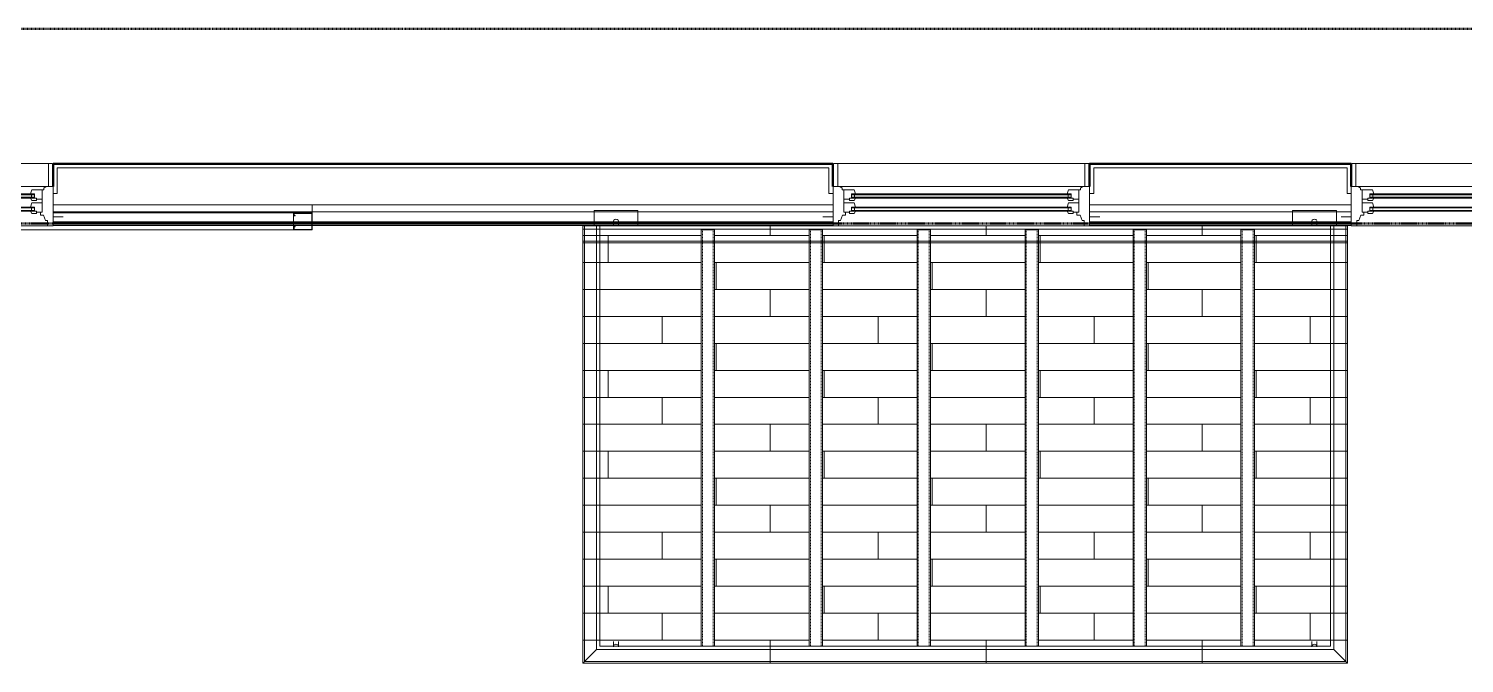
# Model space of a CAD drawing. Header units: inches. Extents: x -4218 to -1830, y 9767 to 12426.
# Drawn here: x -3793.7 to -3581, y 9914.9 to 10009.1 of the extents above; entities that cross this region are included whole.
import ezdxf

# ---------------------------------------------------------------- set-up
doc = ezdxf.new("R2010")
doc.units = ezdxf.units.IN
doc.header["$MEASUREMENT"] = 0
doc.linetypes.add('Dash 1_16_', pattern=[0.125, 0.0625, -0.0625])
doc.linetypes.add('Hidden 1_8_', pattern=[0.1875, 0.125, -0.0625])
for name, color, linetype, lineweight in [('A-FLOR-3', 192, 'Continuous', 9), ('A-FLOR-PATT-1', 9, 'Continuous', 9), ('A-GLAZ-1', 151, 'Continuous', 9), ('A-GLAZ-2', 151, 'Continuous', 20), ('A-GLAZ-CWMG', 51, 'Continuous', 9), ('A-WALL', 113, 'Continuous', 13), ('A-WALL-7', 113, 'Continuous', 9), ('A-WALL-8', 113, 'Continuous', 50), ('C-PROP-LINE-1', 91, 'Dash 1_16_', 50), ('S-BEAM', 12, 'Continuous', 9), ('S-BEAM-1', 12, 'Hidden 1_8_', 9)]:
    doc.layers.add(name, color=color, linetype=linetype, lineweight=lineweight)

# ---------------------------------------------------------------- blocks, each defined once
blk = doc.blocks.new('Basic Wall _ EXT - FIBER CEMENT - LARGE - ___-2505169-BACKGROUND - RCP - 2ND FLOOR')
at = {"layer": 'A-WALL-7'}
for p, q in [((-3790.11, 9981.94), (-3674.54, 9981.94)), ((-3751.71, 9981.94), (-3790.11, 9981.94)), ((-3674.54, 9981.91), (-3790.11, 9981.91)), ((-3674.54, 9981.91), (-3790.11, 9981.91)), ((-3674.54, 9981.94), (-3751.71, 9981.94)), ((-3636.51, 9981.94), (-3597.74, 9981.94)), ((-3597.74, 9981.94), (-3636.51, 9981.94)), ((-3597.74, 9981.91), (-3636.51, 9981.91)), ((-3597.74, 9981.91), (-3636.51, 9981.91)), ((-3674.54, 9979.9), (-3790.11, 9979.9)), ((-3674.54, 9979.9), (-3790.11, 9979.9)), ((-3790.11, 9979.87), (-3674.54, 9979.87)), ((-3674.54, 9979.87), (-3790.11, 9979.87)), ((-3597.74, 9979.9), (-3636.51, 9979.9)), ((-3597.74, 9979.9), (-3636.51, 9979.9)), ((-3636.51, 9979.87), (-3597.74, 9979.87)), ((-3597.74, 9979.87), (-3636.51, 9979.87))]:
    blk.add_line(p, q, dxfattribs=at)
blk = doc.blocks.new('Window-Double_Hung-Andersen-400_Series-Tilt_Wash - DOUBLE HUNG - REVERSE COTTAGE - 2ND FLOOR-2888952-BACKGROUND - RCP - 2ND FLOOR')
at = {"layer": 'A-GLAZ-1'}
for p, q in [((-18.95, 4.44), (18.95, 4.44)), ((-18.95, 1.06), (-18.95, 4.44)), ((-18.32, 1.06), (-18.32, 4.44)), ((18.32, 1.06), (18.32, 4.44)), ((18.95, 4.44), (18.95, 1.06)), ((-19.01, 3.94), (-19.01, 2.44)), ((-18.95, 3.94), (-19.01, 3.94)), ((-18.95, 2.44), (-19.01, 2.44)), ((19.01, 3.94), (18.95, 3.94)), ((19.01, 2.44), (18.95, 2.44)), ((19.01, 2.44), (19.01, 3.94)), ((18.95, 1.06), (-18.95, 1.06)), ((-16.29, -0.19), (-15.7, -0.19)), ((-16.29, -0.56), (-15.7, -0.56)), ((-16.29, -2.13), (-15.7, -2.13)), ((-15.82, -0.56), (-15.82, -0.19)), ((-15.82, -2.5), (-15.82, -2.13)), ((-15.7, -0.06), (15.7, -0.06)), ((-15.7, -0.19), (15.7, -0.19)), ((-15.7, -0.56), (15.7, -0.56)), ((-15.7, -0.69), (15.7, -0.69)), ((-15.7, -2), (15.7, -2)), ((-15.7, -2.13), (15.7, -2.13)), ((16.29, -0.19), (15.7, -0.19)), ((16.29, -0.56), (15.7, -0.56)), ((16.29, -2.13), (15.7, -2.13)), ((15.82, -0.56), (15.82, -0.19)), ((15.82, -2.5), (15.82, -2.13)), ((-16.29, -2.5), (-15.7, -2.5)), ((-15.7, -2.5), (15.7, -2.5)), ((-15.7, -2.63), (15.7, -2.63)), ((16.29, -2.5), (15.7, -2.5))]:
    blk.add_line(p, q, dxfattribs=at)
at = {"layer": 'A-GLAZ-2'}
for p, q in [((-19.01, 1.06), (19.01, 1.06)), ((-19.01, -4.81), (-19.01, 1.06)), ((-17.67, 0.78), (-18, 1.06)), ((-17.67, 0.78), (-17.67, 0.56)), ((-17.67, 0.56), (-15.86, 0.56)), ((-17.42, -2.75), (-17.42, 0.56)), ((-15.86, 0.56), (-15.7, -0.06)), ((15.86, 0.56), (15.7, -0.06)), ((17.67, 0.56), (15.86, 0.56)), ((17.42, -2.75), (17.42, 0.56)), ((17.67, 0.78), (18, 1.06)), ((17.67, 0.78), (17.67, 0.56)), ((19.01, 1.06), (19.01, -4.81)), ((-17.42, -0.81), (-16.57, -0.81)), ((-17.42, -1.37), (-15.86, -1.37)), ((-16.57, -0.69), (-16.57, -1.03)), ((-15.7, -0.69), (-16.57, -0.69)), ((-15.86, -1.03), (-16.57, -1.03)), ((-16.29, -0.69), (-16.29, -0.06)), ((-15.7, -0.06), (-16.29, -0.06)), ((-16.29, -2.63), (-16.29, -2)), ((-15.7, -2), (-16.29, -2)), ((-15.86, -1.03), (-15.7, -0.69)), ((-15.86, -1.37), (-15.7, -2)), ((15.7, -0.06), (16.29, -0.06)), ((15.86, -1.03), (15.7, -0.69)), ((15.7, -0.69), (16.57, -0.69)), ((15.86, -1.37), (15.7, -2)), ((15.7, -2), (16.29, -2)), ((15.86, -1.03), (16.57, -1.03)), ((17.42, -1.37), (15.86, -1.37)), ((16.29, -0.69), (16.29, -0.06)), ((16.29, -2.63), (16.29, -2)), ((16.57, -0.69), (16.57, -1.03)), ((17.42, -0.81), (16.57, -0.81)), ((-19.01, -3.44), (-20.51, -3.44)), ((-18.2, -4), (-17.92, -4)), ((-18.2, -4.81), (-18.2, -4)), ((-17.92, -4), (-17.61, -3.19)), ((-17.61, -3.19), (-17.14, -3.19)), ((-17.42, -2.75), (-16.57, -2.75)), ((-17.14, -3.19), (-17.14, -2.75)), ((-16.57, -2.63), (-16.57, -2.97)), ((-15.7, -2.63), (-16.57, -2.63)), ((-15.86, -2.97), (-16.57, -2.97)), ((-15.86, -2.97), (-15.7, -2.63)), ((15.86, -2.97), (15.7, -2.63)), ((15.7, -2.63), (16.57, -2.63)), ((15.86, -2.97), (16.57, -2.97)), ((16.57, -2.63), (16.57, -2.97)), ((17.42, -2.75), (16.57, -2.75)), ((17.14, -3.19), (17.14, -2.75)), ((17.61, -3.19), (17.14, -3.19)), ((17.92, -4), (17.61, -3.19)), ((18.2, -4), (17.92, -4)), ((18.2, -4.81), (18.2, -4)), ((19.01, -3.44), (20.51, -3.44)), ((19.01, -4.81), (-19.01, -4.81))]:
    blk.add_line(p, q, dxfattribs=at)
blk = doc.blocks.new('Rectangular Mullion - Profile_Polycarbonate_Lower-1991599-BACKGROUND - RCP - 2ND FLOOR')
at = {"layer": 'A-GLAZ-CWMG'}
for p, q in [((-3858.91, 9981.75), (-3858.91, 9980.44)), ((-3828.14, 9981.75), (-3858.91, 9981.75)), ((-3754.46, 9981.75), (-3790.11, 9981.75)), ((-3754.46, 9980.19), (-3754.46, 9981.75)), ((-3858.91, 9980.44), (-3858.91, 9980.19)), ((-3858.91, 9980.19), (-3858.91, 9979.9)), ((-3858.91, 9979.87), (-3858.91, 9979.25)), ((-3858.91, 9979.25), (-3754.46, 9979.25)), ((-3754.46, 9979.9), (-3754.46, 9980.19)), ((-3754.46, 9979.25), (-3754.46, 9979.87))]:
    blk.add_line(p, q, dxfattribs=at)
blk = doc.blocks.new('Rectangular Mullion - Profile_Polycarbonate_Upper and left-V123-BACKGROUND - RCP - 2ND FLOOR')
at = {"layer": 'A-GLAZ-CWMG'}
for p, q in [((0, 1.29), (-2.75, 1.29)), ((-2.75, 1.29), (-2.75, 0.79)), ((-2.75, 0.79), (-2.5, 0.79)), ((-2.69, 0.85), (-2.69, 1.22)), ((-2.69, 1.22), (-0.06, 1.22)), ((-2.5, 0.85), (-2.69, 0.85)), ((-2.5, 0.79), (-2.5, 0.85)), ((-0.06, 1.22), (-0.06, 0.67)), ((-0.06, 0.64), (-0.06, 0.35)), ((-0.06, 0.35), (-0.06, -1.15)), ((0, 0.67), (0, 1.29)), ((0, 0.35), (0, 0.64)), ((0, -1.21), (0, 0.35)), ((-2.5, -0.79), (-2.75, -0.79)), ((-2.75, -0.79), (-2.75, -1.21)), ((-2.75, -1.21), (0, -1.21)), ((-2.69, -1.15), (-2.69, -0.85)), ((-2.69, -0.85), (-2.5, -0.85)), ((-0.06, -1.15), (-2.69, -1.15)), ((-2.5, -0.85), (-2.5, -0.79))]:
    blk.add_line(p, q, dxfattribs=at)
blk = doc.blocks.new('Walls 55 - Walls 1-2574104-BACKGROUND - RCP - 2ND FLOOR')
at = {"layer": 'A-WALL-7'}
for p, q in [((-3709.94, 9981.94), (-3709.94, 9982.13)), ((-3709.94, 9982.13), (-3706.69, 9982.13)), ((-3703.44, 9982.13), (-3709.94, 9982.13)), ((-3709.94, 9980.19), (-3709.94, 9981.94)), ((-3706.69, 9982.13), (-3703.44, 9982.13)), ((-3703.44, 9982.13), (-3703.44, 9981.94)), ((-3703.44, 9981.94), (-3703.44, 9980.19)), ((-3709.94, 9979.9), (-3709.94, 9980.19)), ((-3707.07, 9980.19), (-3707.07, 9980.51)), ((-3707.07, 9979.9), (-3707.07, 9980.19)), ((-3706.32, 9980.51), (-3706.32, 9980.19)), ((-3706.32, 9980.19), (-3706.32, 9979.9)), ((-3703.44, 9980.19), (-3703.44, 9979.9)), ((-3707.07, 9917.47), (-3707.07, 9918.18)), ((-3706.32, 9918.18), (-3706.32, 9917.47))]:
    blk.add_line(p, q, dxfattribs=at)
for centre, start_param, end_param in [((-3706.69, 9980.51), 0, 3.141593), ((-3706.69, 9980.51), 3.141593, 3.359433), ((-3706.69, 9980.51), 3.403392, 3.663844), ((-3706.69, 9980.51), 3.665191, 3.925084), ((-3706.69, 9980.51), 4.0279, 4.186454), ((-3706.69, 9980.51), 4.18879, 4.447982), ((-3706.69, 9980.51), 4.45059, 4.587024), ((-3706.69, 9980.51), 4.587024, 4.709688), ((-3706.69, 9980.51), 4.712389, 4.837754), ((-3706.69, 9980.51), 4.837754, 4.971578), ((-3706.69, 9980.51), 4.974188, 5.233645), ((-3706.69, 9980.51), 5.235988, 5.391742), ((-3706.69, 9980.51), 5.497787, 5.758233), ((-3706.69, 9980.51), 5.840308, 6.020685), ((-3706.69, 9980.51), 6.065345, 6.260917), ((-3706.69, 9917.45), 0.049078, 3.092515), ((-3706.69, 9917.45), 3.235897, 3.403392), ((-3706.69, 9917.45), 6.13645, 6.283185)]:
    blk.add_ellipse(centre, major_axis=(0.375, 0), ratio=0.86769, start_param=start_param, end_param=end_param, dxfattribs=at)
blk = doc.blocks.new('Walls 56 - Walls 1-2574123-BACKGROUND - RCP - 2ND FLOOR')
at = {"layer": 'A-WALL-7'}
for p, q in [((-3606.45, 9981.94), (-3606.45, 9982.13)), ((-3606.45, 9982.13), (-3599.95, 9982.13)), ((-3599.95, 9982.13), (-3606.45, 9982.13)), ((-3606.45, 9980.19), (-3606.45, 9981.94)), ((-3599.95, 9982.13), (-3599.95, 9981.94)), ((-3599.95, 9981.94), (-3599.95, 9980.2)), ((-3606.45, 9979.9), (-3606.45, 9980.19)), ((-3603.57, 9980.23), (-3603.57, 9980.51)), ((-3603.57, 9979.9), (-3603.57, 9980.19)), ((-3602.82, 9980.51), (-3602.82, 9980.22)), ((-3602.82, 9980.19), (-3602.82, 9979.9)), ((-3599.95, 9980.19), (-3599.95, 9979.9)), ((-3603.57, 9917.47), (-3603.57, 9918.18)), ((-3602.82, 9918.18), (-3602.82, 9917.47))]:
    blk.add_line(p, q, dxfattribs=at)
for centre, start_param, end_param in [((-3603.2, 9980.51), 0.523599, 2.617994), ((-3603.2, 9980.51), 2.647297, 3.141593), ((-3603.2, 9980.51), 3.141593, 3.359433), ((-3603.2, 9980.51), 3.403392, 3.663844), ((-3603.2, 9980.51), 3.665191, 3.925084), ((-3603.2, 9980.51), 3.926991, 4.186454), ((-3603.2, 9980.51), 4.204089, 4.447982), ((-3603.2, 9980.51), 4.45059, 4.587024), ((-3603.2, 9980.51), 4.587024, 4.709688), ((-3603.2, 9980.51), 4.712389, 4.837754), ((-3603.2, 9980.51), 4.837754, 4.971578), ((-3603.2, 9980.51), 4.974188, 5.202099), ((-3603.2, 9980.51), 5.235988, 5.495873), ((-3603.2, 9980.51), 5.497787, 5.758233), ((-3603.2, 9980.51), 5.840308, 6.020685), ((-3603.2, 9980.51), 0, 0.261799), ((-3603.2, 9980.51), 6.065345, 6.260917), ((-3603.2, 9917.45), 0.049078, 3.092515), ((-3603.2, 9917.45), 3.141593, 3.403392), ((-3603.2, 9917.45), 6.021386, 6.283185)]:
    blk.add_ellipse(centre, major_axis=(0.375, 0), ratio=0.86769, start_param=start_param, end_param=end_param, dxfattribs=at)
blk = doc.blocks.new('Walls 150 - Walls 3-2574143-BACKGROUND - RCP - 2ND FLOOR')
at = {"layer": 'A-WALL-7'}
for p, q in [((-3711.61, 9979.83), (-3711.61, 9977.3)), ((-3711.61, 9979.34), (-3711.61, 9979.83)), ((-3711.61, 9979.83), (-3674.54, 9979.83)), ((-3711.61, 9979.34), (-3711.61, 9979.83)), ((-3711.61, 9914.94), (-3711.61, 9979.83)), ((-3711.61, 9979.34), (-3711.61, 9979.83)), ((-3711.61, 9979.83), (-3709.08, 9979.83)), ((-3711.57, 9979.83), (-3711.61, 9979.83)), ((-3711.61, 9979.83), (-3711.6, 9979.83)), ((-3711.61, 9977.57), (-3711.61, 9979.34)), ((-3711.61, 9979.34), (-3711.61, 9977.57)), ((-3711.61, 9977.38), (-3711.61, 9979.34)), ((-3711.61, 9977.57), (-3711.61, 9979.34)), ((-3711.61, 9977.38), (-3711.61, 9979.34)), ((-3711.6, 9979.83), (-3711.41, 9979.83)), ((-3709.08, 9979.34), (-3711.59, 9979.34)), ((-3709.08, 9979.34), (-3711.59, 9979.34)), ((-3711.53, 9979.83), (-3711.57, 9979.83)), ((-3709.57, 9979.83), (-3711.53, 9979.83)), ((-3711.34, 9979.83), (-3711.53, 9979.83)), ((-3709.57, 9979.83), (-3711.53, 9979.83)), ((-3711.41, 9979.83), (-3711.34, 9979.83)), ((-3711.34, 9977.3), (-3711.34, 9979.83)), ((-3711.34, 9979.34), (-3711.34, 9979.83)), ((-3709.57, 9979.83), (-3711.34, 9979.83)), ((-3711.34, 9979.83), (-3709.57, 9979.83)), ((-3711.34, 9977.57), (-3711.34, 9979.34)), ((-3709.08, 9979.83), (-3709.57, 9979.83)), ((-3709.57, 9977.3), (-3709.57, 9979.83)), ((-3709.57, 9977.3), (-3709.57, 9979.83)), ((-3709.08, 9979.83), (-3709.57, 9979.83)), ((-3674.54, 9979.83), (-3709.08, 9979.83)), ((-3709.08, 9979.83), (-3709.08, 9917.47)), ((-3709.08, 9979.34), (-3709.08, 9979.83)), ((-3600.82, 9979.34), (-3709.08, 9979.34)), ((-3600.82, 9979.34), (-3709.08, 9979.34)), ((-3709.08, 9977.5), (-3709.08, 9979.34)), ((-3600.82, 9979.83), (-3636.51, 9979.83)), ((-3636.51, 9979.83), (-3598.29, 9979.83)), ((-3600.33, 9979.83), (-3600.82, 9979.83)), ((-3600.82, 9979.34), (-3600.82, 9979.83)), ((-3600.82, 9979.83), (-3600.82, 9917.47)), ((-3600.33, 9979.83), (-3600.82, 9979.83)), ((-3600.82, 9979.83), (-3598.29, 9979.83)), ((-3598.31, 9979.34), (-3600.82, 9979.34)), ((-3598.31, 9979.34), (-3600.82, 9979.34)), ((-3600.82, 9977.57), (-3600.82, 9979.34)), ((-3598.37, 9979.83), (-3600.33, 9979.83)), ((-3600.33, 9979.83), (-3600.33, 9977.3)), ((-3600.33, 9979.83), (-3600.33, 9977.3)), ((-3598.37, 9979.83), (-3600.33, 9979.83)), ((-3600.33, 9979.83), (-3598.56, 9979.83)), ((-3598.56, 9979.83), (-3600.33, 9979.83)), ((-3598.56, 9979.83), (-3598.56, 9977.3)), ((-3598.56, 9979.83), (-3598.56, 9979.34)), ((-3598.56, 9979.83), (-3598.49, 9979.83)), ((-3598.49, 9979.83), (-3598.56, 9979.83)), ((-3598.56, 9979.34), (-3598.56, 9977.57)), ((-3598.49, 9979.83), (-3598.32, 9979.83)), ((-3598.37, 9979.83), (-3598.49, 9979.83)), ((-3598.32, 9979.83), (-3598.37, 9979.83)), ((-3598.32, 9979.83), (-3598.3, 9979.83)), ((-3598.3, 9979.83), (-3598.32, 9979.83)), ((-3598.3, 9979.83), (-3598.29, 9979.83)), ((-3598.29, 9979.83), (-3598.3, 9979.83)), ((-3598.29, 9979.83), (-3598.29, 9979.34)), ((-3598.29, 9977.3), (-3598.29, 9979.83)), ((-3598.29, 9979.83), (-3598.29, 9979.34)), ((-3598.29, 9914.94), (-3598.29, 9979.83)), ((-3598.29, 9979.83), (-3598.29, 9979.34)), ((-3598.29, 9979.34), (-3598.29, 9977.38)), ((-3598.29, 9977.57), (-3598.29, 9979.34)), ((-3598.29, 9979.34), (-3598.29, 9977.57)), ((-3598.29, 9979.34), (-3598.29, 9977.57)), ((-3598.29, 9979.34), (-3598.29, 9977.38)), ((-3711.61, 9977.38), (-3711.61, 9977.57)), ((-3711.61, 9977.57), (-3711.61, 9977.3)), ((-3709.08, 9977.57), (-3711.61, 9977.57)), ((-3711.34, 9977.57), (-3711.61, 9977.57)), ((-3711.61, 9977.3), (-3711.61, 9977.57)), ((-3711.61, 9977.31), (-3711.61, 9977.38)), ((-3711.61, 9977.3), (-3711.61, 9977.31)), ((-3711.34, 9977.3), (-3711.61, 9977.3)), ((-3598.29, 9977.3), (-3711.61, 9977.3)), ((-3711.61, 9914.94), (-3711.61, 9977.3)), ((-3711.61, 9914.94), (-3711.61, 9977.3)), ((-3711.41, 9977.3), (-3711.47, 9977.3)), ((-3709.57, 9977.3), (-3711.41, 9977.3)), ((-3709.57, 9977.57), (-3711.34, 9977.57)), ((-3711.34, 9977.3), (-3711.34, 9977.57)), ((-3709.57, 9977.3), (-3711.34, 9977.3)), ((-3711.34, 9915.21), (-3711.34, 9977.3)), ((-3711.34, 9915.21), (-3711.34, 9977.3)), ((-3709.08, 9977.57), (-3709.57, 9977.57)), ((-3709.08, 9977.3), (-3709.57, 9977.3)), ((-3709.08, 9977.3), (-3709.57, 9977.3)), ((-3709.57, 9916.98), (-3709.57, 9977.3)), ((-3709.57, 9916.98), (-3709.57, 9977.3)), ((-3600.82, 9977.57), (-3709.08, 9977.57)), ((-3694.08, 9977.57), (-3709.08, 9977.57)), ((-3709.08, 9977.43), (-3709.08, 9977.5)), ((-3709.08, 9977.38), (-3709.08, 9977.43)), ((-3694.08, 9977.3), (-3709.08, 9977.3)), ((-3694.08, 9977.3), (-3709.08, 9977.3)), ((-3709.08, 9917.47), (-3709.08, 9977.3)), ((-3678.08, 9977.57), (-3692.08, 9977.57)), ((-3678.08, 9977.3), (-3692.08, 9977.3)), ((-3678.08, 9977.3), (-3692.08, 9977.3)), ((-3662.08, 9977.57), (-3676.08, 9977.57)), ((-3662.08, 9977.3), (-3676.08, 9977.3)), ((-3662.08, 9977.3), (-3676.08, 9977.3)), ((-3646.08, 9977.57), (-3660.08, 9977.57)), ((-3646.08, 9977.3), (-3660.08, 9977.3)), ((-3646.08, 9977.3), (-3660.08, 9977.3)), ((-3630.08, 9977.57), (-3644.08, 9977.57)), ((-3630.08, 9977.3), (-3644.08, 9977.3)), ((-3630.08, 9977.3), (-3644.08, 9977.3)), ((-3614.08, 9977.57), (-3628.08, 9977.57)), ((-3614.08, 9977.3), (-3628.08, 9977.3)), ((-3614.08, 9977.3), (-3628.08, 9977.3)), ((-3600.82, 9977.57), (-3612.08, 9977.57)), ((-3600.82, 9977.3), (-3612.08, 9977.3)), ((-3600.82, 9977.3), (-3612.08, 9977.3)), ((-3598.29, 9977.57), (-3600.82, 9977.57)), ((-3600.33, 9977.57), (-3600.82, 9977.57)), ((-3600.82, 9977.5), (-3600.82, 9977.57)), ((-3600.82, 9977.43), (-3600.82, 9977.5)), ((-3600.82, 9977.38), (-3600.82, 9977.43)), ((-3600.33, 9977.3), (-3600.82, 9977.3)), ((-3600.33, 9977.3), (-3600.82, 9977.3)), ((-3600.82, 9917.47), (-3600.82, 9977.3)), ((-3598.56, 9977.57), (-3600.33, 9977.57)), ((-3598.56, 9977.3), (-3600.33, 9977.3)), ((-3598.49, 9977.3), (-3600.33, 9977.3)), ((-3600.33, 9977.3), (-3600.33, 9916.98)), ((-3600.33, 9977.3), (-3600.33, 9916.98)), ((-3598.29, 9977.57), (-3598.56, 9977.57)), ((-3598.56, 9977.57), (-3598.56, 9977.3)), ((-3598.29, 9977.3), (-3598.56, 9977.3)), ((-3598.56, 9977.3), (-3598.56, 9915.21)), ((-3598.56, 9977.3), (-3598.56, 9915.21)), ((-3598.43, 9977.3), (-3598.49, 9977.3)), ((-3598.29, 9977.5), (-3598.29, 9977.57)), ((-3598.29, 9977.57), (-3598.29, 9977.5)), ((-3598.29, 9977.57), (-3598.29, 9977.3)), ((-3598.29, 9977.43), (-3598.29, 9977.5)), ((-3598.29, 9977.5), (-3598.29, 9977.38)), ((-3598.29, 9977.38), (-3598.29, 9977.43)), ((-3598.29, 9977.31), (-3598.29, 9977.38)), ((-3598.29, 9977.38), (-3598.29, 9977.31)), ((-3598.29, 9977.3), (-3598.29, 9977.31)), ((-3598.29, 9977.31), (-3598.29, 9977.3)), ((-3598.29, 9977.3), (-3598.29, 9914.94)), ((-3598.29, 9977.3), (-3598.29, 9914.94)), ((-3709.57, 9916.98), (-3711.34, 9915.21)), ((-3711.34, 9915.21), (-3709.57, 9916.98)), ((-3600.33, 9916.98), (-3709.57, 9916.98)), ((-3600.33, 9916.98), (-3709.57, 9916.98)), ((-3709.08, 9917.47), (-3707.07, 9917.47)), ((-3600.82, 9917.47), (-3709.08, 9917.47)), ((-3707.06, 9917.47), (-3706.32, 9917.47)), ((-3706.32, 9917.47), (-3694.08, 9917.47)), ((-3694.08, 9917.47), (-3693.89, 9917.47)), ((-3693.89, 9917.47), (-3692.27, 9917.47)), ((-3692.27, 9917.47), (-3692.08, 9917.47)), ((-3692.08, 9917.47), (-3678.08, 9917.47)), ((-3678.08, 9917.47), (-3677.89, 9917.47)), ((-3677.89, 9917.47), (-3676.27, 9917.47)), ((-3676.27, 9917.47), (-3676.08, 9917.47)), ((-3676.08, 9917.47), (-3662.08, 9917.47)), ((-3662.08, 9917.47), (-3661.89, 9917.47)), ((-3661.89, 9917.47), (-3660.27, 9917.47)), ((-3660.27, 9917.47), (-3660.08, 9917.47)), ((-3660.08, 9917.47), (-3646.08, 9917.47)), ((-3646.08, 9917.47), (-3645.89, 9917.47)), ((-3645.89, 9917.47), (-3644.27, 9917.47)), ((-3644.27, 9917.47), (-3644.08, 9917.47)), ((-3644.08, 9917.47), (-3630.08, 9917.47)), ((-3630.08, 9917.47), (-3629.89, 9917.47)), ((-3629.89, 9917.47), (-3628.27, 9917.47)), ((-3628.27, 9917.47), (-3628.08, 9917.47)), ((-3628.08, 9917.47), (-3614.08, 9917.47)), ((-3614.08, 9917.47), (-3613.89, 9917.47)), ((-3613.89, 9917.47), (-3612.27, 9917.47)), ((-3612.27, 9917.47), (-3612.08, 9917.47)), ((-3612.08, 9917.47), (-3603.57, 9917.47)), ((-3603.57, 9917.47), (-3602.83, 9917.47)), ((-3602.82, 9917.47), (-3600.82, 9917.47)), ((-3598.56, 9915.21), (-3600.33, 9916.98)), ((-3600.33, 9916.98), (-3598.56, 9915.21)), ((-3598.29, 9914.94), (-3711.61, 9914.94)), ((-3711.61, 9914.94), (-3598.29, 9914.94)), ((-3598.29, 9914.94), (-3711.61, 9914.94)), ((-3598.56, 9915.21), (-3711.34, 9915.21)), ((-3598.56, 9915.21), (-3711.34, 9915.21))]:
    blk.add_line(p, q, dxfattribs=at)
for points, knots in [([(-3711.57, 9914.98), (-3711.58, 9914.97), (-3711.59, 9914.96), (-3711.61, 9914.94), (-3711.61, 9914.94), (-3711.61, 9914.94)], [-0.3333333, -0.3333333, -0.3333333, -0.3333333, -0.25, -0.1666667, 0, 0, 0, 0]), ([(-3711.61, 9914.94), (-3711.61, 9914.94), (-3711.61, 9914.94), (-3711.59, 9914.96), (-3711.58, 9914.97), (-3711.57, 9914.98)], [-1, -1, -1, -1, -0.8333333, -0.75, -0.6666667, -0.6666667, -0.6666667, -0.6666667]), ([(-3711.53, 9915.02), (-3711.54, 9915.02), (-3711.54, 9915.01), (-3711.56, 9914.99), (-3711.57, 9914.98), (-3711.57, 9914.98)], [-0.5, -0.5, -0.5, -0.5, -0.4583333, -0.4166667, -0.3333333, -0.3333333, -0.3333333, -0.3333333]), ([(-3711.57, 9914.98), (-3711.57, 9914.98), (-3711.56, 9914.99), (-3711.54, 9915.01), (-3711.54, 9915.02), (-3711.53, 9915.02)], [-0.6666667, -0.6666667, -0.6666667, -0.6666667, -0.5833333, -0.5416667, -0.5, -0.5, -0.5, -0.5]), ([(-3711.34, 9915.21), (-3711.36, 9915.19), (-3711.4, 9915.15), (-3711.44, 9915.11), (-3711.47, 9915.08), (-3711.49, 9915.06), (-3711.51, 9915.04), (-3711.52, 9915.03), (-3711.53, 9915.02)], [-1, -1, -1, -1, -0.8333333, -0.75, -0.6666667, -0.625, -0.5833333, -0.5, -0.5, -0.5, -0.5]), ([(-3711.53, 9915.02), (-3711.52, 9915.03), (-3711.51, 9915.04), (-3711.49, 9915.06), (-3711.48, 9915.07), (-3711.47, 9915.08)], [-0.5, -0.5, -0.5, -0.5, -0.4166667, -0.375, -0.3333333, -0.3333333, -0.3333333, -0.3333333]), ([(-3598.42, 9915.08), (-3598.43, 9915.08), (-3598.44, 9915.09), (-3598.46, 9915.11), (-3598.48, 9915.13), (-3598.49, 9915.14)], [0.6666667, 0.6666667, 0.6666667, 0.6666667, 0.7083333, 0.75, 0.8333333, 0.8333333, 0.8333333, 0.8333333]), ([(-3598.42, 9915.08), (-3598.42, 9915.07), (-3598.41, 9915.06), (-3598.39, 9915.04), (-3598.37, 9915.02), (-3598.35, 9915.01), (-3598.34, 9914.99), (-3598.32, 9914.98), (-3598.31, 9914.96), (-3598.29, 9914.94), (-3598.29, 9914.94), (-3598.29, 9914.94)], [0.3333333, 0.3333333, 0.3333333, 0.3333333, 0.375, 0.4166667, 0.5, 0.5416667, 0.5833333, 0.6666667, 0.75, 0.8333333, 1, 1, 1, 1]), ([(-3598.32, 9914.98), (-3598.33, 9914.98), (-3598.34, 9914.99), (-3598.35, 9915.01), (-3598.36, 9915.02), (-3598.37, 9915.02)], [0.3333333, 0.3333333, 0.3333333, 0.3333333, 0.4166667, 0.4583333, 0.5, 0.5, 0.5, 0.5]), ([(-3598.29, 9914.94), (-3598.29, 9914.94), (-3598.29, 9914.94), (-3598.31, 9914.96), (-3598.32, 9914.97), (-3598.32, 9914.98)], [0, 0, 0, 0, 0.1666667, 0.25, 0.3333333, 0.3333333, 0.3333333, 0.3333333])]:
    blk.add_open_spline(points, degree=3, knots=knots, dxfattribs=at)
for points in [[(-3711.47, 9915.08), (-3711.46, 9915.09), (-3711.44, 9915.11), (-3711.42, 9915.13), (-3711.41, 9915.14)], [(-3711.41, 9915.14), (-3711.39, 9915.16), (-3711.36, 9915.19), (-3711.34, 9915.21)], [(-3598.49, 9915.14), (-3598.51, 9915.16), (-3598.53, 9915.19), (-3598.56, 9915.21)], [(-3598.56, 9915.21), (-3598.53, 9915.19), (-3598.51, 9915.16), (-3598.49, 9915.14)], [(-3598.49, 9915.14), (-3598.48, 9915.13), (-3598.45, 9915.11), (-3598.43, 9915.09), (-3598.42, 9915.08)], [(-3598.37, 9915.02), (-3598.37, 9915.03), (-3598.39, 9915.05), (-3598.41, 9915.07), (-3598.42, 9915.08)]]:
    blk.add_open_spline(points, degree=3, dxfattribs=at)
blk = doc.blocks.new('CISC HSS Rectangular_CSA G40_21_ - HS102x51x4_8-V165-BACKGROUND - RCP - 2ND FLOOR')
at = {"layer": 'S-BEAM'}
for p, q in [((-30.9, 1), (28.92, 1)), ((-30.9, 1), (-30.9, 0.62)), ((-30.9, 0.82), (-30.9, 1)), ((-30.9, 0.62), (-30.9, 0.82)), ((-30.9, 0.62), (-30.9, 0.81)), ((-30.9, 0.81), (-30.9, 0.76)), ((-30.9, 0.76), (-30.9, 0.62)), ((-30.9, 0.62), (-30.9, -0.62)), ((-30.9, 0.62), (-30.9, -0.62)), ((28.92, 1), (30.9, 1)), ((30.9, 0.62), (30.9, 1)), ((30.9, -0.62), (30.9, 0.62)), ((-30.9, -0.62), (-30.9, -1)), ((-30.9, -0.82), (-30.9, -0.62)), ((-30.9, -0.62), (-30.9, -0.76)), ((-30.9, -0.76), (-30.9, -0.62)), ((-30.9, -0.76), (-30.9, -0.81)), ((-30.9, -0.81), (-30.9, -0.76)), ((-30.9, -0.89), (-30.9, -0.82)), ((-30.9, -1), (-30.9, -0.89)), ((28.92, -1), (-30.9, -1)), ((30.9, -1), (28.92, -1)), ((30.9, -1), (30.9, -0.62))]:
    blk.add_line(p, q, dxfattribs=at)
at = {"layer": 'S-BEAM-1'}
for p, q in [((28.92, 0.81), (-30.9, 0.81)), ((30.9, 0.81), (28.92, 0.81)), ((28.92, -0.81), (-30.9, -0.81)), ((30.9, -0.81), (28.92, -0.81))]:
    blk.add_line(p, q, dxfattribs=at)
blk = doc.blocks.new('CISC HSS Rectangular_CSA G40_21_ - HS102x51x4_8-V166-BACKGROUND - RCP - 2ND FLOOR')
at = {"layer": 'S-BEAM'}
for p, q in [((-30.9, 1), (28.92, 1)), ((-30.9, 1), (-30.9, 0.62)), ((-30.9, 0.82), (-30.9, 1)), ((-30.9, 0.62), (-30.9, 0.82)), ((-30.9, 0.62), (-30.9, 0.81)), ((-30.9, 0.81), (-30.9, 0.62)), ((-30.9, 0.62), (-30.9, -0.62)), ((-30.9, 0.62), (-30.9, -0.62)), ((28.92, 1), (30.9, 1)), ((30.9, 0.62), (30.9, 1)), ((30.9, -0.62), (30.9, 0.62)), ((-30.9, -0.62), (-30.9, -1)), ((-30.9, -0.82), (-30.9, -0.62)), ((-30.9, -0.62), (-30.9, -0.76)), ((-30.9, -0.76), (-30.9, -0.62)), ((-30.9, -0.76), (-30.9, -0.81)), ((-30.9, -0.81), (-30.9, -0.76)), ((-30.9, -0.89), (-30.9, -0.82)), ((-30.9, -1), (-30.9, -0.89)), ((28.92, -1), (-30.9, -1)), ((30.9, -1), (28.92, -1)), ((30.9, -1), (30.9, -0.62))]:
    blk.add_line(p, q, dxfattribs=at)
at = {"layer": 'S-BEAM-1'}
for p, q in [((28.92, 0.81), (-30.9, 0.81)), ((30.9, 0.81), (28.92, 0.81)), ((28.92, -0.81), (-30.9, -0.81)), ((30.9, -0.81), (28.92, -0.81))]:
    blk.add_line(p, q, dxfattribs=at)
blk = doc.blocks.new('CISC HSS Rectangular_CSA G40_21_ - HS102x51x4_8-V167-BACKGROUND - RCP - 2ND FLOOR')
at = {"layer": 'S-BEAM'}
for p, q in [((-30.9, 1), (28.92, 1)), ((-30.9, 1), (-30.9, 0.62)), ((-30.9, 0.89), (-30.9, 1)), ((-30.9, 0.82), (-30.9, 0.89)), ((-30.9, 0.62), (-30.9, 0.82)), ((-30.9, 0.76), (-30.9, 0.81)), ((-30.9, 0.81), (-30.9, 0.62)), ((-30.9, 0.62), (-30.9, 0.76)), ((-30.9, 0.62), (-30.9, -0.62)), ((-30.9, 0.62), (-30.9, -0.62)), ((28.92, 1), (30.9, 1)), ((30.9, 0.62), (30.9, 1)), ((30.9, -0.62), (30.9, 0.62)), ((-30.9, -0.62), (-30.9, -1)), ((-30.9, -0.82), (-30.9, -0.62)), ((-30.9, -0.62), (-30.9, -0.81)), ((-30.9, -0.76), (-30.9, -0.62)), ((-30.9, -0.81), (-30.9, -0.76)), ((-30.9, -1), (-30.9, -0.82)), ((28.92, -1), (-30.9, -1)), ((30.9, -1), (28.92, -1)), ((30.9, -1), (30.9, -0.62))]:
    blk.add_line(p, q, dxfattribs=at)
at = {"layer": 'S-BEAM-1'}
for p, q in [((28.92, 0.81), (-30.9, 0.81)), ((30.9, 0.81), (28.92, 0.81)), ((28.92, -0.81), (-30.9, -0.81)), ((30.9, -0.81), (28.92, -0.81))]:
    blk.add_line(p, q, dxfattribs=at)
blk = doc.blocks.new('CISC HSS Rectangular_CSA G40_21_ - HS102x51x4_8-V168-BACKGROUND - RCP - 2ND FLOOR')
at = {"layer": 'S-BEAM'}
for p, q in [((-30.9, 1), (28.92, 1)), ((-30.9, 1), (-30.9, 0.62)), ((-30.9, 0.82), (-30.9, 1)), ((-30.9, 0.62), (-30.9, 0.82)), ((-30.9, 0.76), (-30.9, 0.81)), ((-30.9, 0.81), (-30.9, 0.62)), ((-30.9, 0.62), (-30.9, 0.76)), ((-30.9, 0.62), (-30.9, -0.62)), ((-30.9, 0.62), (-30.9, -0.62)), ((28.92, 1), (30.9, 1)), ((30.9, 0.62), (30.9, 1)), ((30.9, -0.62), (30.9, 0.62)), ((-30.9, -0.62), (-30.9, -1)), ((-30.9, -0.82), (-30.9, -0.62)), ((-30.9, -0.62), (-30.9, -0.81)), ((-30.9, -0.81), (-30.9, -0.62)), ((-30.9, -1), (-30.9, -0.82)), ((28.92, -1), (-30.9, -1)), ((30.9, -1), (28.92, -1)), ((30.9, -1), (30.9, -0.62))]:
    blk.add_line(p, q, dxfattribs=at)
at = {"layer": 'S-BEAM-1'}
for p, q in [((28.92, 0.81), (-30.9, 0.81)), ((30.9, 0.81), (28.92, 0.81)), ((28.92, -0.81), (-30.9, -0.81)), ((30.9, -0.81), (28.92, -0.81))]:
    blk.add_line(p, q, dxfattribs=at)
blk = doc.blocks.new('CISC HSS Rectangular_CSA G40_21_ - HS102x51x4_8-2765058-BACKGROUND - RCP - 2ND FLOOR')
at = {"layer": 'S-BEAM'}
for p, q in [((-30.9, 1), (28.92, 1)), ((-30.9, 1), (-30.9, 0.62)), ((-30.9, 0.82), (-30.9, 1)), ((-30.9, 0.62), (-30.9, 0.82)), ((-30.9, 0.62), (-30.9, 0.81)), ((-30.9, 0.81), (-30.9, 0.62)), ((-30.9, 0.62), (-30.9, -0.62)), ((-30.9, 0.62), (-30.9, -0.62)), ((28.92, 1), (30.9, 1)), ((30.9, 0.62), (30.9, 1)), ((30.9, -0.62), (30.9, 0.62)), ((-30.9, -0.62), (-30.9, -1)), ((-30.9, -0.82), (-30.9, -0.62)), ((-30.9, -0.62), (-30.9, -0.81)), ((-30.9, -0.81), (-30.9, -0.62)), ((-30.9, -1), (-30.9, -0.82)), ((28.92, -1), (-30.9, -1)), ((30.9, -1), (28.92, -1)), ((30.9, -1), (30.9, -0.62))]:
    blk.add_line(p, q, dxfattribs=at)
at = {"layer": 'S-BEAM-1'}
for p, q in [((28.92, 0.81), (-30.9, 0.81)), ((30.9, 0.81), (28.92, 0.81)), ((28.92, -0.81), (-30.9, -0.81)), ((30.9, -0.81), (28.92, -0.81))]:
    blk.add_line(p, q, dxfattribs=at)
blk = doc.blocks.new('CISC HSS Rectangular_CSA G40_21_ - HS102x51x4_8-V169-BACKGROUND - RCP - 2ND FLOOR')
at = {"layer": 'S-BEAM'}
for p, q in [((-30.9, 1), (28.92, 1)), ((-30.9, 1), (-30.9, 0.62)), ((-30.9, 0.82), (-30.9, 1)), ((-30.9, 0.62), (-30.9, 0.82)), ((-30.9, 0.62), (-30.9, 0.81)), ((-30.9, 0.81), (-30.9, 0.76)), ((-30.9, 0.76), (-30.9, 0.62)), ((-30.9, 0.62), (-30.9, -0.62)), ((-30.9, 0.62), (-30.9, -0.62)), ((28.92, 1), (30.9, 1)), ((30.9, 0.62), (30.9, 1)), ((30.9, -0.62), (30.9, 0.62)), ((-30.9, -0.62), (-30.9, -1)), ((-30.9, -0.82), (-30.9, -0.62)), ((-30.9, -0.62), (-30.9, -0.81)), ((-30.9, -0.81), (-30.9, -0.62)), ((-30.9, -0.89), (-30.9, -0.82)), ((-30.9, -1), (-30.9, -0.89)), ((28.92, -1), (-30.9, -1)), ((30.9, -1), (28.92, -1)), ((30.9, -1), (30.9, -0.62))]:
    blk.add_line(p, q, dxfattribs=at)
at = {"layer": 'S-BEAM-1'}
for p, q in [((28.92, 0.81), (-30.9, 0.81)), ((30.9, 0.81), (28.92, 0.81)), ((28.92, -0.81), (-30.9, -0.81)), ((30.9, -0.81), (28.92, -0.81))]:
    blk.add_line(p, q, dxfattribs=at)
blk = doc.blocks.new('Family - ___-2835860-BACKGROUND - RCP - 2ND FLOOR')
at = {"layer": 'C-PROP-LINE-1'}
blk.add_line((-2636.92, 9980.19), (-3860.72, 9980.19), dxfattribs=at)
blk = doc.blocks.new('Family - ___-2835903-BACKGROUND - RCP - 2ND FLOOR')
at = {"layer": 'C-PROP-LINE-1'}
blk.add_line((-2096.45, 10009.09), (-3831.82, 10009.09), dxfattribs=at)
blk = doc.blocks.new('Family - ___-2835932-BACKGROUND - RCP - 2ND FLOOR')
at = {"layer": 'C-PROP-LINE-1'}
blk.add_line((-2067.55, 9980.19), (-3860.72, 9980.19), dxfattribs=at)

msp = doc.modelspace()

# ---------------------------------------------------------------- hatches: boundary and pattern name
at = {"layer": 'A-FLOR-PATT-1'}
h = msp.add_hatch(dxfattribs=at)
h.set_pattern_fill('FP_17', color=256, style=0, pattern_type=2)
h.set_pattern_definition([(0, (-3603.853, 9858.389), (0, -4), []), (270, (-3603.853, 9858.389), (-8, -8), [4, -28]), (270, (-3587.853, 9854.389), (-8, -8), [4, -28])])
h.paths.add_polyline_path([(-3711.41, 9914.94), (-3598.29, 9914.98), (-3598.32, 9979.83), (-3711.61, 9979.83), (-3711.57, 9914.94), (-3711.47, 9914.94)], flags=0)
h.paths.add_polyline_path([(-3711.34, 9915.14), (-3711.34, 9915.14), (-3709.57, 9915.14)], flags=0)
h.paths.add_polyline_path([(-3693.84, 9917.47), (-3694.08, 9917.47), (-3694.08, 9979.27), (-3692.08, 9979.27), (-3692.08, 9917.47), (-3693.7, 9917.47)], flags=0)
h.paths.add_polyline_path([(-3644.46, 9917.47), (-3646.08, 9917.47), (-3646.08, 9979.27), (-3644.08, 9979.27), (-3644.08, 9917.47), (-3644.32, 9917.47)], flags=0)
h.paths.add_polyline_path([(-3677.97, 9917.47), (-3678.08, 9917.47), (-3678.08, 9979.27), (-3676.08, 9979.27), (-3676.08, 9917.47), (-3677.89, 9917.47)], flags=0)
h.paths.add_polyline_path([(-3661.97, 9917.47), (-3662.08, 9917.47), (-3662.08, 9979.27), (-3660.08, 9979.27), (-3660.08, 9917.47), (-3661.89, 9917.47)], flags=0)
h.paths.add_polyline_path([(-3613.84, 9917.47), (-3614.08, 9917.47), (-3614.08, 9979.27), (-3612.08, 9979.27), (-3612.08, 9917.47), (-3613.7, 9917.47)], flags=0)
h.paths.add_polyline_path([(-3629.97, 9917.47), (-3630.08, 9917.47), (-3630.08, 9979.27), (-3628.08, 9979.27), (-3628.08, 9917.47), (-3629.89, 9917.47)], flags=0)

# ---------------------------------------------------------------- linework, layer by layer
at = {"layer": 'A-FLOR-3'}
for p, q in [((-3711.61, 9977.38), (-3711.61, 9979.83)), ((-3711.53, 9979.83), (-3674.54, 9979.83)), ((-3636.51, 9979.83), (-3598.37, 9979.83)), ((-3598.29, 9979.83), (-3598.29, 9977.38)), ((-3711.61, 9914.94), (-3711.61, 9977.3)), ((-3598.29, 9977.3), (-3598.29, 9914.94)), ((-3598.29, 9914.94), (-3711.61, 9914.94))]:
    msp.add_line(p, q, dxfattribs=at)
at = {"layer": 'A-WALL'}
for p, q in [((-3789.49, 9984.63), (-3789.49, 9988.44)), ((-3789.49, 9988.44), (-3675.16, 9988.44)), ((-3675.16, 9988.44), (-3675.16, 9984.63)), ((-3635.89, 9984.63), (-3635.89, 9988.44)), ((-3635.89, 9988.44), (-3598.36, 9988.44)), ((-3598.36, 9988.44), (-3598.36, 9984.63)), ((-3789.49, 9984.63), (-3790.11, 9984.63)), ((-3674.54, 9982.94), (-3790.11, 9982.94)), ((-3674.54, 9984.63), (-3675.16, 9984.63)), ((-3635.89, 9984.63), (-3636.51, 9984.63)), ((-3597.74, 9982.94), (-3636.51, 9982.94)), ((-3597.74, 9984.63), (-3598.36, 9984.63)), ((-3674.54, 9981.94), (-3790.11, 9981.94)), ((-3597.74, 9981.94), (-3636.51, 9981.94)), ((-3674.54, 9980.44), (-3790.11, 9980.44)), ((-3597.74, 9980.44), (-3636.51, 9980.44))]:
    msp.add_line(p, q, dxfattribs=at)
at = {"layer": 'A-WALL-7'}
for p, q in [((-3790.17, 9989.06), (-3674.47, 9989.06)), ((-3636.51, 9989.06), (-3636.57, 9989.06)), ((-3597.74, 9989.06), (-3597.67, 9989.06)), ((-3751.71, 9982.94), (-3751.71, 9980.19))]:
    msp.add_line(p, q, dxfattribs=at)
at = {"layer": 'A-WALL-8'}
for p, q in [((-3790.11, 9985.69), (-3790.11, 9989.06)), ((-3790.11, 9989.06), (-3674.54, 9989.06)), ((-3674.54, 9989.06), (-3674.54, 9985.69)), ((-3636.51, 9985.69), (-3636.51, 9989.06)), ((-3636.51, 9989.06), (-3597.74, 9989.06)), ((-3597.74, 9989.06), (-3597.74, 9985.69)), ((-3674.54, 9980.19), (-3790.11, 9980.19)), ((-3597.74, 9980.19), (-3636.51, 9980.19))]:
    msp.add_line(p, q, dxfattribs=at)

# ---------------------------------------------------------------- block references
at = {"layer": 'A-GLAZ-1'}
for p in [(-3809.12, 9984.63), (-3655.52, 9984.63), (-3578.72, 9984.63)]:
    msp.add_blockref('Window-Double_Hung-Andersen-400_Series-Tilt_Wash - DOUBLE HUNG - REVERSE COTTAGE - 2ND FLOOR-2888952-BACKGROUND - RCP - 2ND FLOOR', p, dxfattribs=at)
at = {"layer": 'A-GLAZ-CWMG'}
msp.add_blockref('Rectangular Mullion - Profile_Polycarbonate_Lower-1991599-BACKGROUND - RCP - 2ND FLOOR', (0, 0), dxfattribs=at)
at = {"layer": 'A-GLAZ-CWMG', "extrusion": (0, 0, -1), "rotation": 180}
msp.add_blockref('Rectangular Mullion - Profile_Polycarbonate_Upper and left-V123-BACKGROUND - RCP - 2ND FLOOR', (3751.71, 9980.54), dxfattribs=at)
at = {"layer": 'A-WALL-7'}
for name in ['Basic Wall _ EXT - FIBER CEMENT - LARGE - ___-2505169-BACKGROUND - RCP - 2ND FLOOR', 'Walls 55 - Walls 1-2574104-BACKGROUND - RCP - 2ND FLOOR', 'Walls 56 - Walls 1-2574123-BACKGROUND - RCP - 2ND FLOOR', 'Walls 150 - Walls 3-2574143-BACKGROUND - RCP - 2ND FLOOR']:
    msp.add_blockref(name, (0, 0), dxfattribs=at)
at = {"layer": 'C-PROP-LINE-1'}
for name in ['Family - ___-2835860-BACKGROUND - RCP - 2ND FLOOR', 'Family - ___-2835932-BACKGROUND - RCP - 2ND FLOOR', 'Family - ___-2835903-BACKGROUND - RCP - 2ND FLOOR']:
    msp.add_blockref(name, (0, 0), dxfattribs=at)
at = {"layer": 'S-BEAM', "rotation": 89.99999999999937}
for name, p in [('CISC HSS Rectangular_CSA G40_21_ - HS102x51x4_8-V165-BACKGROUND - RCP - 2ND FLOOR', (-3693.08, 9948.37)), ('CISC HSS Rectangular_CSA G40_21_ - HS102x51x4_8-V166-BACKGROUND - RCP - 2ND FLOOR', (-3677.08, 9948.37)), ('CISC HSS Rectangular_CSA G40_21_ - HS102x51x4_8-V167-BACKGROUND - RCP - 2ND FLOOR', (-3661.08, 9948.37)), ('CISC HSS Rectangular_CSA G40_21_ - HS102x51x4_8-V168-BACKGROUND - RCP - 2ND FLOOR', (-3645.08, 9948.37)), ('CISC HSS Rectangular_CSA G40_21_ - HS102x51x4_8-2765058-BACKGROUND - RCP - 2ND FLOOR', (-3629.08, 9948.37)), ('CISC HSS Rectangular_CSA G40_21_ - HS102x51x4_8-V169-BACKGROUND - RCP - 2ND FLOOR', (-3613.08, 9948.37))]:
    msp.add_blockref(name, p, dxfattribs=at)

doc.saveas('drawing.dxf')
